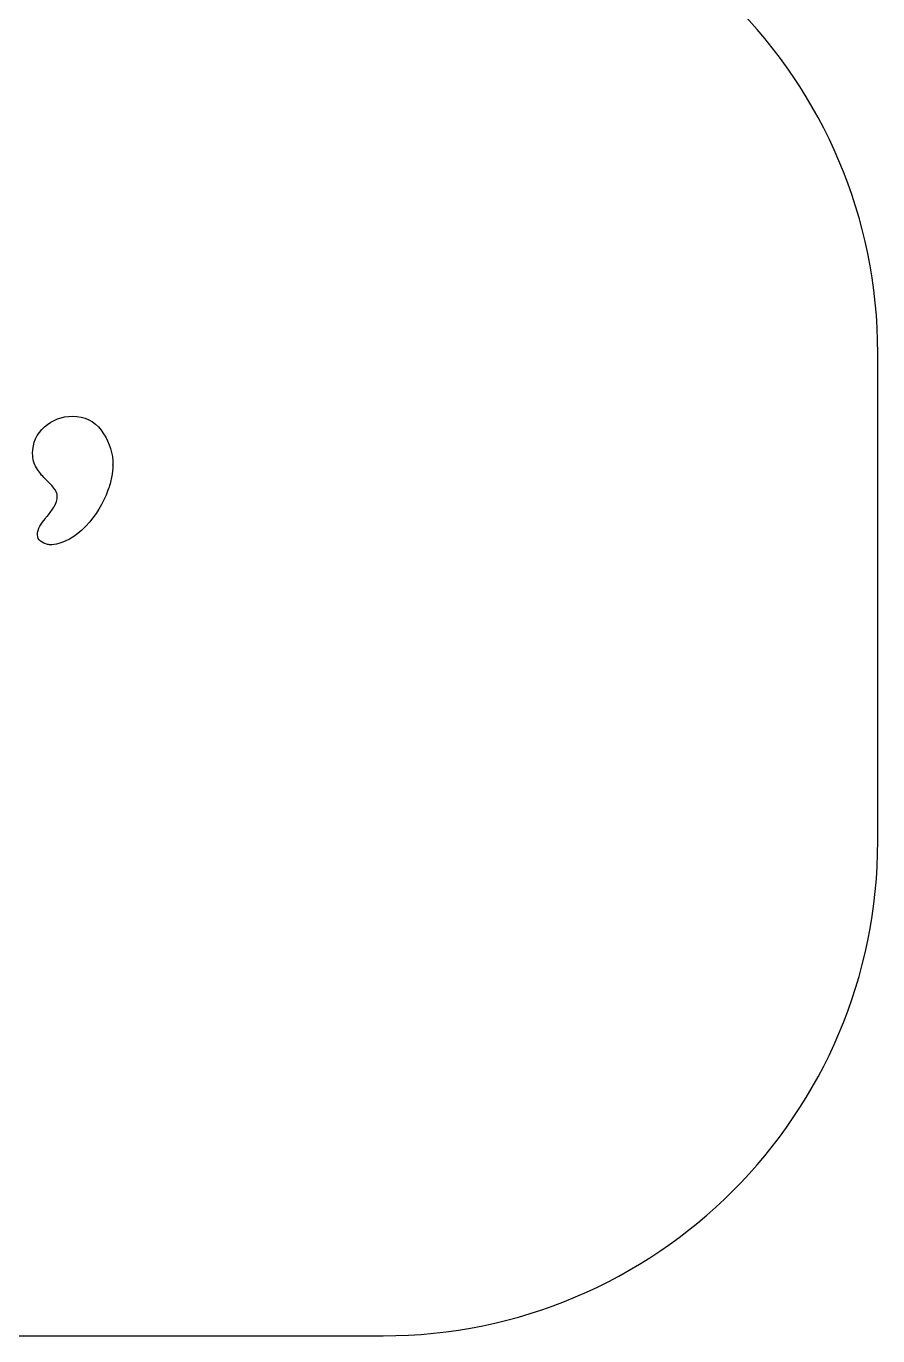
# Model space of a CAD drawing. Extents: x 1489 to 1914, y 371 to 1329.
# Drawn here: x 1865.2 to 1914.2, y 909.4 to 984.8 of the extents above; entities that cross this region are included whole.
import ezdxf

# ---------------------------------------------------------------- set-up
doc = ezdxf.new("R2010")
doc.units = 0
doc.layers.add('G0101', color=7, linetype='CONTINUOUS')

msp = doc.modelspace()

# ---------------------------------------------------------------- linework, layer by layer
at = {"layer": 'G0101', "color": 1}
for points in [[(1914.215552, 937.884977), (1914.215552, 965.950976)], [(1756.970556, 909.397977), (1885.728553, 909.397977)]]:
    msp.add_lwpolyline(points, dxfattribs=at)
at = {"layer": 'G0101', "color": 4}
msp.add_lwpolyline([(1870.171353, 959.767576), (1870.171353, 959.637576), (1870.171353, 959.507576), (1870.171353, 959.527576)], dxfattribs=at)
at = {"layer": 'G0101', "color": 1}
for points in [[(1914.215552, 965.950976), (1914.215552, 981.683975), (1901.461552, 994.436975), (1885.728553, 994.436975)], [(1885.728553, 909.397977), (1901.461552, 909.397977), (1914.215552, 922.151977), (1914.215552, 937.884977)]]:
    msp.add_open_spline(points, degree=3, dxfattribs=at)
at = {"layer": 'G0101', "color": 4}
for points in [[(1866.241353, 961.717576), (1866.701353, 962.124576), (1867.231353, 962.327576), (1867.831353, 962.327576)], [(1867.831353, 962.327576), (1868.551353, 962.327576), (1869.108353, 962.060576), (1869.501353, 961.527576)], [(1865.551353, 960.187576), (1865.551353, 960.800576), (1865.781353, 961.310576), (1866.241353, 961.717576)], [(1869.501353, 961.527576), (1869.894353, 960.994576), (1870.117353, 960.407576), (1870.171353, 959.767576)], [(1865.771353, 959.357576), (1865.624353, 959.590576), (1865.551353, 959.867576), (1865.551353, 960.187576)], [(1866.271353, 958.727576), (1866.084353, 958.914576), (1865.918353, 959.124576), (1865.771353, 959.357576)], [(1870.171353, 959.527576), (1870.171353, 959.287576), (1870.148353, 959.047576), (1870.101353, 958.807576)], [(1866.581353, 958.417576), (1866.481353, 958.517576), (1866.378353, 958.620576), (1866.271353, 958.727576)], [(1866.831353, 958.107576), (1866.764353, 958.214576), (1866.681353, 958.317576), (1866.581353, 958.417576)], [(1870.101353, 958.807576), (1870.054353, 958.567576), (1869.984353, 958.320576), (1869.891353, 958.067576)], [(1866.791353, 957.127576), (1866.911353, 957.314576), (1866.971353, 957.521576), (1866.971353, 957.747576)], [(1866.931353, 957.937576), (1866.904353, 957.997576), (1866.871353, 958.054576), (1866.831353, 958.107576)], [(1866.971353, 957.747576), (1866.971353, 957.814576), (1866.958353, 957.877576), (1866.931353, 957.937576)], [(1869.891353, 958.067576), (1869.624353, 957.320576), (1869.197353, 956.631576), (1868.611353, 955.997576)], [(1866.411353, 956.587576), (1866.544353, 956.760576), (1866.671353, 956.941576), (1866.791353, 957.127576)], [(1865.831353, 955.507576), (1865.831353, 955.680576), (1865.878353, 955.844576), (1865.971353, 955.997576)], [(1865.971353, 955.997576), (1866.064353, 956.151576), (1866.171353, 956.300576), (1866.291353, 956.447576)], [(1866.291353, 956.447576), (1866.304353, 956.474576), (1866.321353, 956.497576), (1866.341353, 956.517576)], [(1866.341353, 956.517576), (1866.361353, 956.537576), (1866.384353, 956.561576), (1866.411353, 956.587576)], [(1868.611353, 955.997576), (1868.024353, 955.364576), (1867.371353, 955.007576), (1866.651353, 954.927576)], [(1866.011353, 955.137576), (1865.891353, 955.224576), (1865.831353, 955.347576), (1865.831353, 955.507576)], [(1866.411353, 954.947576), (1866.264353, 954.987576), (1866.131353, 955.050576), (1866.011353, 955.137576)], [(1866.531353, 954.937576), (1866.491353, 954.944576), (1866.451353, 954.947576), (1866.411353, 954.947576)], [(1866.651353, 954.927576), (1866.611353, 954.927576), (1866.571353, 954.930576), (1866.531353, 954.937576)]]:
    msp.add_open_spline(points, degree=3, dxfattribs=at)

doc.saveas('drawing.dxf')
